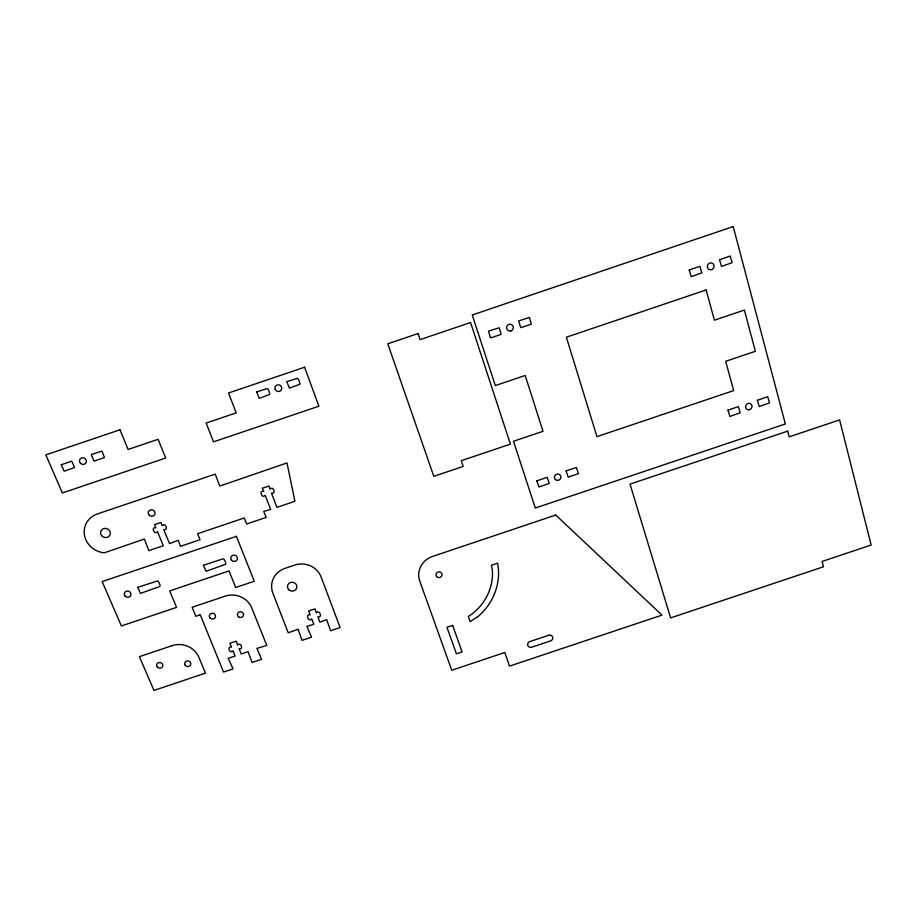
<?xml version="1.0" encoding="UTF-8"?>
<svg xmlns="http://www.w3.org/2000/svg" width="917" height="917" viewBox="0 0 917 917"><rect width="100%" height="100%" fill="white"/><g stroke="black" fill="none" stroke-linecap="round" stroke-linejoin="round"><path stroke-width="1.38" d="M93.706 460.586L94.302 461.056L104.469 457.549L101.913 451.095L91.31 454.523L93.706 460.586M137.665 587.396L140.484 593.379L159.455 586.582C161.598 587.396 158.079 579.349 157.128 581.057L137.665 587.396M143.671 539.288L104.538 552.722L102.647 552.619A21.469 19.842 20.7 0 1 84.341 534.451A21.469 19.842 20.7 0 1 97.34 513.978L215.186 474.123L219.805 486.067L286.998 462.936L294.919 501.29L276.968 507.353L271.478 493.105C276.739 494.572 272.991 484.967 270.011 489.288L268.956 486.021L262.331 488.211L263.706 491.42C258.468 489.93 262.079 499.501 265.185 495.237L270.687 509.474L263.695 511.457L266.228 517.394L246.639 523.997L244.266 517.967L197.614 533.728L200.055 539.735L180.5 546.337L178.242 540.319L169.565 543.621L163.73 529.51C169.049 530.909 165.083 521.555 162.171 525.728L161.037 522.495L154.526 524.627L155.879 527.848C150.617 526.404 154.434 535.86 157.449 531.631L163.318 545.741L148.818 550.636L144.485 539.23L143.671 539.288M199.516 614.929L195.883 616.35L192.111 607.272L225.124 596.165A20.621 19.2 9.2 0 1 251.739 607.891L266.778 645.43L256.932 648.388L261.563 659.323L252.049 662.51L248.049 651.609L241.228 654.004L239.085 648.697C244.186 650.061 240.426 641.086 237.629 645.121L236.322 641.201L229.892 643.241L231.508 647.173C226.419 645.706 230.029 654.83 232.975 650.749L235.13 656.056L228.241 658.257L233.033 668.894L223.53 672.081L200.307 614.86L199.516 614.929M203.391 565.262L206.107 571.28L225.112 564.471C227.256 565.376 223.897 557.112 222.865 558.912L203.391 565.262M256.668 391.903L259.293 398.368L269.002 394.688C271.145 395.548 267.856 386.779 266.744 388.716L256.668 391.903M286.838 381.69L289.428 388.166L299.148 384.487C301.441 385.346 297.91 376.589 296.925 378.492L286.838 381.69M297.383 629.532L288.225 632.81L272.888 593.173A20.575 19.383 6.1 0 1 285.027 568.334L294.712 565.078A20.564 19.417 5.2 0 1 321.11 576.976L340.127 627.56L330.59 630.758L326.716 619.697L319.953 622.173L317.832 616.797C322.99 618.184 319.322 608.728 316.319 612.865L314.978 608.865L308.628 610.94L310.187 614.917C305.12 613.37 308.49 623.067 311.711 618.849L313.832 624.213L306.931 626.426L311.516 637.155L301.991 640.353L298.163 629.475L297.383 629.532M490.354 337.387L490.893 337.869L501.14 334.35L499.238 327.782L488.497 331.14L490.354 337.387M520.535 327.174L521.074 327.656L531.321 324.137L529.396 317.465L518.713 320.916L520.569 327.071M536.858 480.875L539.001 486.996L549.214 483.408L547.094 477.276L536.858 480.875M566.098 471.04L568.208 477.172L578.432 473.585L576.346 467.441L566.133 470.937M689.24 270.022L691.235 276.659L701.837 272.911L699.854 266.262L689.24 270.022M719.558 259.763L721.507 266.423L732.121 262.675L730.173 256.003L719.558 259.763M727.983 410.186L729.863 416.433L740.145 412.822L738.368 406.609L727.983 410.186M757.385 400.293L759.219 406.552L769.512 402.93L767.689 396.671L757.385 400.293M61.244 464.77L64.121 471.212L74.586 467.498L71.698 461.159L61.244 464.77M477.562 616.843L470.123 621.588L468.346 616.522A53.748 51.157 -9.4 0 0 492.429 570.752L491.374 565.308L497.622 563.21A59.834 56.946 -9.4 0 1 477.562 616.843M119.955 429.786L45.85 454.889L62.356 492.968L165.702 458.019L158.091 439.312L128.093 449.468L119.955 429.786M304.582 367.236L228.539 393.003L236.196 412.879L206.142 423.058L213.546 441.834L318.887 406.208L304.582 367.236M733.199 226.579L472.244 314.978L495.306 385.576L525.189 375.477L543.013 431.311L513.497 441.26L535.31 508.029L785.365 423.952L733.199 226.579M418.06 333.547L387.776 343.806L433.81 476.324L463.223 466.421L461.274 460.689L510.402 444.126L470.57 322.532L420.124 339.611L418.06 333.547M706.124 289.967L566.374 337.215L596.944 436.641L733.68 390.596L725.668 361.298L755.367 351.291L744.375 310.072L714.4 320.193L706.124 289.967M236.414 536.342L102.154 581.584L121.376 625.967L176.568 607.386L169.679 590.915L229.032 570.924L235.703 587.499L254.273 581.252L236.414 536.342M787.669 431.128L630.036 484.119L670.614 617.898L823.512 566.763L822.102 561.445L871.15 545.042L839.628 419.917L789.193 436.859L787.669 431.128M555.736 515.056L432.515 556.447A20.277 19.303 -9.4 0 0 419.791 581.195L451.749 670.258L504.82 652.491L509.52 666.12L661.994 615.124L555.736 515.056M172.132 645.648L139.384 656.652L153.964 690.421L205.477 673.135L198.771 657.099A20.564 18.856 9.9 0 0 172.132 645.648M452.654 625.383L446.957 627.285L456.414 653.81L462.076 651.918L452.654 625.383M548.687 635.275L529.843 641.579A3.175 2.969 -17.3 0 0 527.779 645.396A3.175 2.969 -17.3 0 0 531.734 647.196L550.555 640.903A3.175 2.969 -19 0 0 552.63 637.074A3.175 2.969 -19 0 0 548.687 635.275M557.009 480.37A3.29 3.164 -29.7 0 0 560.768 476.118A3.29 3.164 -29.7 0 0 555.232 475.178A3.29 3.164 -29.7 0 0 557.009 480.37M748.834 409.796A3.359 3.141 -46.4 0 0 751.55 404.684A3.359 3.141 -46.4 0 0 745.934 405.188A3.359 3.141 -46.4 0 0 748.834 409.796M511.033 330.842A3.427 3.37 -58.1 0 0 512.156 325.031A3.427 3.37 -58.1 0 0 506.62 327.025A3.427 3.37 -58.1 0 0 511.033 330.842M711.661 269.598A3.508 3.301 -59.6 0 0 713.013 263.706A3.508 3.301 -59.6 0 0 707.443 265.712A3.508 3.301 -59.6 0 0 711.661 269.598M437.627 577.355A3.038 2.9 -9.5 0 0 442.017 574.523A3.038 2.9 -9.5 0 0 437.306 572.357A3.038 2.9 -9.5 0 0 437.627 577.355M289.142 590.078A4.734 4.459 6.1 0 0 296.821 587.51A4.734 4.459 6.1 0 0 290.54 582.49A4.734 4.459 6.1 0 0 289.142 590.078M231.405 560.069A3.347 3.141 12.4 0 0 237.148 559.645A3.347 3.141 12.4 0 0 233.766 555.14A3.347 3.141 12.4 0 0 231.405 560.069M124.93 595.924A3.37 3.106 16.1 0 0 130.695 595.5A3.37 3.106 16.1 0 0 127.199 591.041A3.37 3.106 16.1 0 0 124.93 595.924M275.157 389.312A3.462 3.347 28.3 0 0 281.038 390.333A3.462 3.347 28.3 0 0 278.848 384.842A3.462 3.347 28.3 0 0 275.157 389.312M79.745 462.26A3.519 3.255 26.6 0 0 85.705 463.223A3.519 3.255 26.6 0 0 83.287 457.847A3.519 3.255 26.6 0 0 79.745 462.26M101.569 535.585A4.94 4.562 20.7 0 0 109.971 534.978A4.94 4.562 20.7 0 0 104.836 528.375A4.94 4.562 20.7 0 0 101.569 535.585M148.921 514.861A3.427 3.198 20.3 0 0 154.767 514.448A3.427 3.198 20.3 0 0 151.236 509.829A3.427 3.198 20.3 0 0 148.921 514.861M238.546 616.832A3.095 2.877 8.6 0 0 243.532 615.147A3.095 2.877 8.6 0 0 239.394 611.914A3.095 2.877 8.6 0 0 238.546 616.832M209.959 617.794A3.106 2.877 10.4 0 0 215.289 617.382A3.106 2.877 10.4 0 0 212.125 613.267A3.106 2.877 10.4 0 0 209.959 617.794M185.245 665.341A3.083 2.831 9.5 0 0 190.541 664.928A3.083 2.831 9.5 0 0 187.377 660.905A3.083 2.831 9.5 0 0 185.245 665.341M157.265 666.946A3.095 2.831 10.9 0 0 162.573 666.533A3.095 2.831 10.9 0 0 159.375 662.498A3.095 2.831 10.9 0 0 157.265 666.946"/></g></svg>
